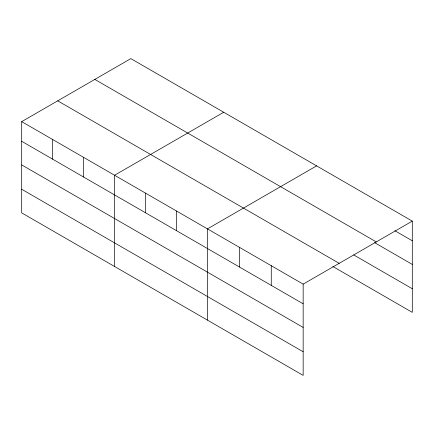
<?xml version="1.0" encoding="UTF-8"?>
<svg xmlns="http://www.w3.org/2000/svg" width="434" height="434" viewBox="0 0 434 434"><rect width="100%" height="100%" fill="white"/><g stroke="black" fill="none" stroke-linecap="round" stroke-linejoin="round"><path stroke-width="0.65" d="M332.84 266.492L412.3 312.366L412.3 221.123L130.84 58.623L21.7 121.634L21.7 212.877L303.16 375.377L303.16 284.134L21.7 121.634M223.722 112.243L114.581 175.255L114.581 266.503M316.603 165.869L207.463 228.881L207.463 320.129M303.16 284.134L412.3 221.123M394.902 230.747L412.3 240.789M94.824 79.417L376.283 241.917M374.602 242.644L412.3 264.414M353.721 254.926L412.3 288.746M57.717 100.84L339.176 263.34M21.7 141.3L303.16 303.8M21.7 164.92L303.16 327.42M21.7 189.257L303.16 351.757M271.261 265.716L271.261 285.388M239.362 247.299L239.362 266.97M176.502 211.005L176.502 230.676M145.542 193.13L145.542 212.801M83.621 157.379L83.621 177.05M52.66 139.504L52.66 159.175"/></g></svg>
